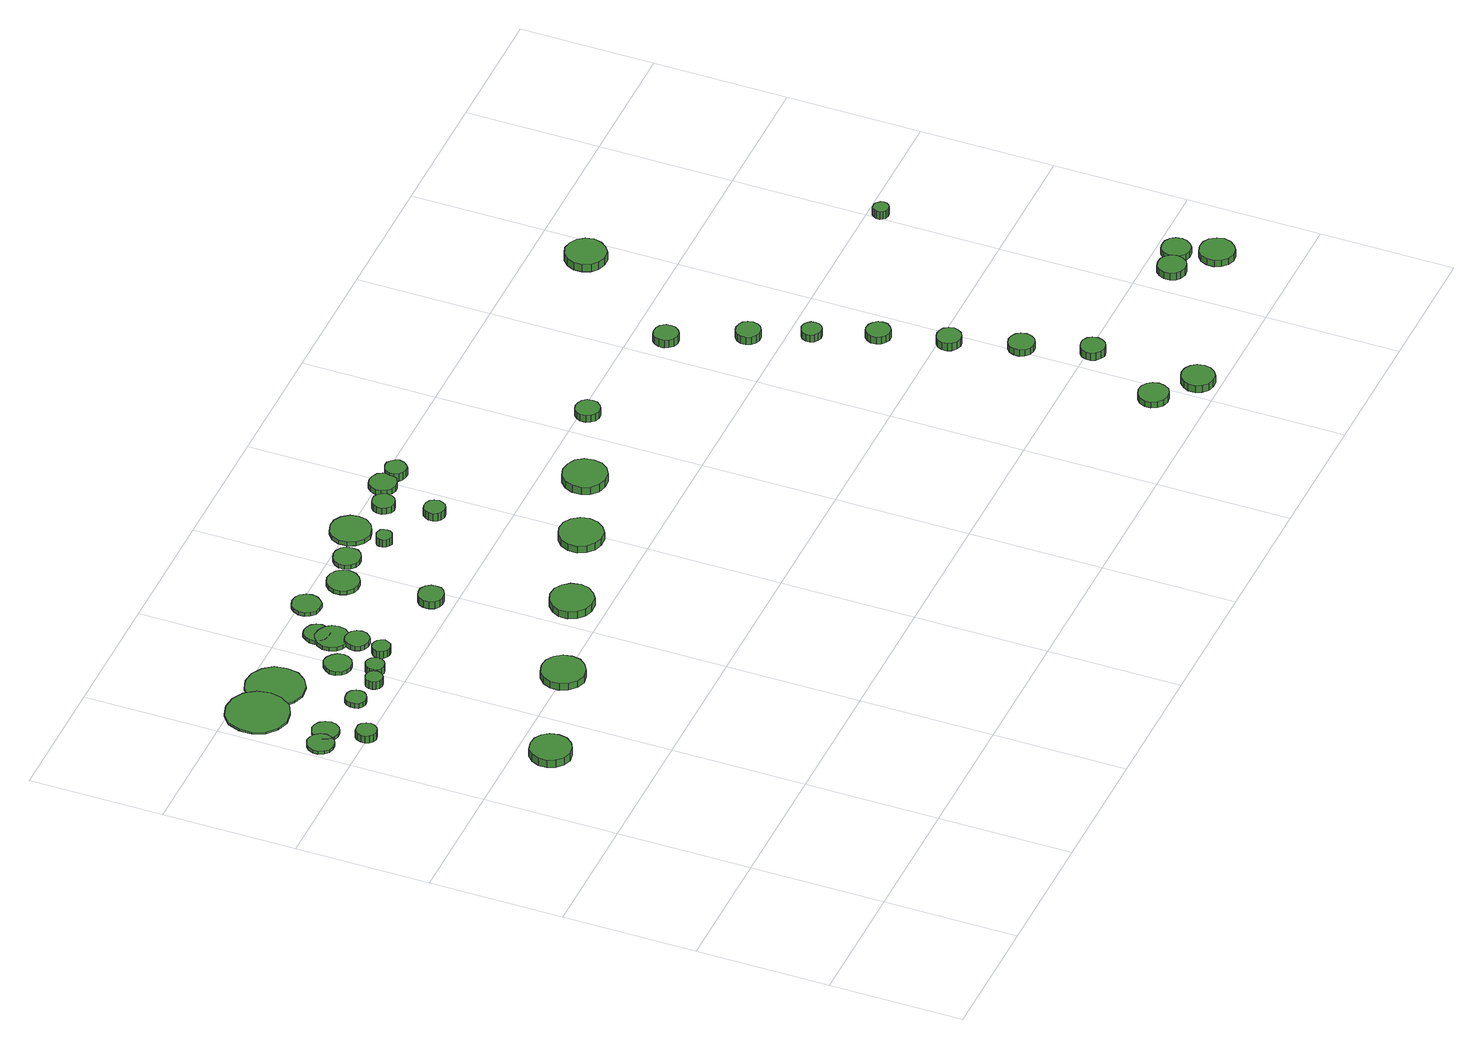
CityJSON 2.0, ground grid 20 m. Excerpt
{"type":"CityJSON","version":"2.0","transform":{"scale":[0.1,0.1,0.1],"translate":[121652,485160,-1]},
"CityObjects":{
"tree1":{"type":"SolitaryVegetationObject","attributes":{"function":"something"},"geometry":[{"type":"MultiSurface","lod":"1","boundaries":[[[0,1,2,3,4,5,6,7,8,9,10,11,12,13,14]],[[15,16,17,18,19,20,21,22,23,24,25,26,27,28,29]],[[0,29,28,1]],[[1,28,27,2]],[[2,27,26,3]],[[3,26,25,4]],[[4,25,24,5]],[[5,24,23,6]],[[6,23,22,7]],[[7,22,21,8]],[[8,21,20,9]],[[9,20,19,10]],[[10,19,18,11]],[[11,18,17,12]],[[12,17,16,13]],[[13,16,15,14]],[[14,15,29,0]]]}]},
"tree2":{"type":"SolitaryVegetationObject","attributes":{"function":"something"},"geometry":[{"type":"MultiSurface","lod":"1","boundaries":[[[30,31,32,33,34,35,36,37,38,39,40,41,42,43,44]],[[45,46,47,48,49,50,51,52,53,54,55,56,57,58,59]],[[30,59,58,31]],[[31,58,57,32]],[[32,57,56,33]],[[33,56,55,34]],[[34,55,54,35]],[[35,54,53,36]],[[36,53,52,37]],[[37,52,51,38]],[[38,51,50,39]],[[39,50,49,40]],[[40,49,48,41]],[[41,48,47,42]],[[42,47,46,43]],[[43,46,45,44]],[[44,45,59,30]]]}]},
"tree3":{"type":"SolitaryVegetationObject","attributes":{"function":"something"},"geometry":[{"type":"MultiSurface","lod":"1","boundaries":[[[60,61,62,63,64,65,66,67,68,69,70,71,72,73,74]],[[75,76,77,78,79,80,81,82,83,84,85,86,87,88,89]],[[60,89,88,61]],[[61,88,87,62]],[[62,87,86,63]],[[63,86,85,64]],[[64,85,84,65]],[[65,84,83,66]],[[66,83,82,67]],[[67,82,81,68]],[[68,81,80,69]],[[69,80,79,70]],[[70,79,78,71]],[[71,78,77,72]],[[72,77,76,73]],[[73,76,75,74]],[[74,75,89,60]]]}]},
"tree4":{"type":"SolitaryVegetationObject","attributes":{"function":"something"},"geometry":[{"type":"MultiSurface","lod":"1","boundaries":[[[90,91,92,93,94,95,96,97,98,99,100,101,102,103,104]],[[105,106,107,108,109,110,111,112,113,114,115,116,117,118,119]],[[90,119,118,91]],[[91,118,117,92]],[[92,117,116,93]],[[93,116,115,94]],[[94,115,114,95]],[[95,114,113,96]],[[96,113,112,97]],[[97,112,111,98]],[[98,111,110,99]],[[99,110,109,100]],[[100,109,108,101]],[[101,108,107,102]],[[102,107,106,103]],[[103,106,105,104]],[[104,105,119,90]]]}]},
"tree5":{"type":"SolitaryVegetationObject","attributes":{"function":"something"},"geometry":[{"type":"MultiSurface","lod":"1","boundaries":[[[120,121,122,123,124,125,126,127,128,129,130,131,132,133,134]],[[135,136,137,138,139,140,141,142,143,144,145,146,147,148,149]],[[120,149,148,121]],[[121,148,147,122]],[[122,147,146,123]],[[123,146,145,124]],[[124,145,144,125]],[[125,144,143,126]],[[126,143,142,127]],[[127,142,141,128]],[[128,141,140,129]],[[129,140,139,130]],[[130,139,138,131]],[[131,138,137,132]],[[132,137,136,133]],[[133,136,135,134]],[[134,135,149,120]]]}]},
"tree6":{"type":"SolitaryVegetationObject","attributes":{"function":"something"},"geometry":[{"type":"MultiSurface","lod":"1","boundaries":[[[150,151,152,153,154,155,156,157,158,159,160,161,162,163,164]],[[165,166,167,168,169,170,171,172,173,174,175,176,177,178,179]],[[150,179,178,151]],[[151,178,177,152]],[[152,177,176,153]],[[153,176,175,154]],[[154,175,174,155]],[[155,174,173,156]],[[156,173,172,157]],[[157,172,171,158]],[[158,171,170,159]],[[159,170,169,160]],[[160,169,168,161]],[[161,168,167,162]],[[162,167,166,163]],[[163,166,165,164]],[[164,165,179,150]]]}]},
"tree7":{"type":"SolitaryVegetationObject","attributes":{"function":"something"},"geometry":[{"type":"MultiSurface","lod":"1","boundaries":[[[180,181,182,183,184,185,186,187,188,189,190,191,192,193,194]],[[195,196,197,198,199,200,201,202,203,204,205,206,207,208,209]],[[180,209,208,181]],[[181,208,207,182]],[[182,207,206,183]],[[183,206,205,184]],[[184,205,204,185]],[[185,204,203,186]],[[186,203,202,187]],[[187,202,201,188]],[[188,201,200,189]],[[189,200,199,190]],[[190,199,198,191]],[[191,198,197,192]],[[192,197,196,193]],[[193,196,195,194]],[[194,195,209,180]]]}]},
"tree8":{"type":"SolitaryVegetationObject","attributes":{"function":"something"},"geometry":[{"type":"MultiSurface","lod":"1","boundaries":[[[210,211,212,213,214,215,216,217,218,219,220,221,222,223,224]],[[225,226,227,228,229,230,231,232,233,234,235,236,237,238,239]],[[210,239,238,211]],[[211,238,237,212]],[[212,237,236,213]],[[213,236,235,214]],[[214,235,234,215]],[[215,234,233,216]],[[216,233,232,217]],[[217,232,231,218]],[[218,231,230,219]],[[219,230,229,220]],[[220,229,228,221]],[[221,228,227,222]],[[222,227,226,223]],[[223,226,225,224]],[[224,225,239,210]]]}]},
"tree9":{"type":"SolitaryVegetationObject","attributes":{"function":"something"},"geometry":[{"type":"MultiSurface","lod":"1","boundaries":[[[240,241,242,243,244,245,246,247,248,249,250,251,252,253,254]],[[255,256,257,258,259,260,261,262,263,264,265,266,267,268,269]],[[240,269,268,241]],[[241,268,267,242]],[[242,267,266,243]],[[243,266,265,244]],[[244,265,264,245]],[[245,264,263,246]],[[246,263,262,247]],[[247,262,261,248]],[[248,261,260,249]],[[249,260,259,250]],[[250,259,258,251]],[[251,258,257,252]],[[252,257,256,253]],[[253,256,255,254]],[[254,255,269,240]]]}]},
"tree10":{"type":"SolitaryVegetationObject","attributes":{"function":"something"},"geometry":[{"type":"MultiSurface","lod":"1","boundaries":[[[270,271,272,273,274,275,276,277,278,279,280,281,282,283,284]],[[285,286,287,288,289,290,291,292,293,294,295,296,297,298,299]],[[270,299,298,271]],[[271,298,297,272]],[[272,297,296,273]],[[273,296,295,274]],[[274,295,294,275]],[[275,294,293,276]],[[276,293,292,277]],[[277,292,291,278]],[[278,291,290,279]],[[279,290,289,280]],[[280,289,288,281]],[[281,288,287,282]],[[282,287,286,283]],[[283,286,285,284]],[[284,285,299,270]]]}]},
"tree11":{"type":"SolitaryVegetationObject","attributes":{"function":"something"},"geometry":[{"type":"MultiSurface","lod":"1","boundaries":[[[300,301,302,303,304,305,306,307,308,309,310,311,312,313,314]],[[315,316,317,318,319,320,321,322,323,324,325,326,327,328,329]],[[300,329,328,301]],[[301,328,327,302]],[[302,327,326,303]],[[303,326,325,304]],[[304,325,324,305]],[[305,324,323,306]],[[306,323,322,307]],[[307,322,321,308]],[[308,321,320,309]],[[309,320,319,310]],[[310,319,318,311]],[[311,318,317,312]],[[312,317,316,313]],[[313,316,315,314]],[[314,315,329,300]]]}]},
"tree12":{"type":"SolitaryVegetationObject","attributes":{"function":"something"},"geometry":[{"type":"MultiSurface","lod":"1","boundaries":[[[330,331,332,333,334,335,336,337,338,339,340,341,342,343,344]],[[345,346,347,348,349,350,351,352,353,354,355,356,357,358,359]],[[330,359,358,331]],[[331,358,357,332]],[[332,357,356,333]],[[333,356,355,334]],[[334,355,354,335]],[[335,354,353,336]],[[336,353,352,337]],[[337,352,351,338]],[[338,351,350,339]],[[339,350,349,340]],[[340,349,348,341]],[[341,348,347,342]],[[342,347,346,343]],[[343,346,345,344]],[[344,345,359,330]]]}]},
"tree13":{"type":"SolitaryVegetationObject","attributes":{"function":"something"},"geometry":[{"type":"MultiSurface","lod":"1","boundaries":[[[360,361,362,363,364,365,366,367,368,369,370,371,372,373,374]],[[375,376,377,378,379,380,381,382,383,384,385,386,387,388,389]],[[360,389,388,361]],[[361,388,387,362]],[[362,387,386,363]],[[363,386,385,364]],[[364,385,384,365]],[[365,384,383,366]],[[366,383,382,367]],[[367,382,381,368]],[[368,381,380,369]],[[369,380,379,370]],[[370,379,378,371]],[[371,378,377,372]],[[372,377,376,373]],[[373,376,375,374]],[[374,375,389,360]]]}]},
"tree14":{"type":"SolitaryVegetationObject","attributes":{"function":"something"},"geometry":[{"type":"MultiSurface","lod":"1","boundaries":[[[390,391,392,393,394,395,396,397,398,399,400,401,402,403,404]],[[405,406,407,408,409,410,411,412,413,414,415,416,417,418,419]],[[390,419,418,391]],[[391,418,417,392]],[[392,417,416,393]],[[393,416,415,394]],[[394,415,414,395]],[[395,414,413,396]],[[396,413,412,397]],[[397,412,411,398]],[[398,411,410,399]],[[399,410,409,400]],[[400,409,408,401]],[[401,408,407,402]],[[402,407,406,403]],[[403,406,405,404]],[[404,405,419,390]]]}]},
"tree15":{"type":"SolitaryVegetationObject","attributes":{"function":"something"},"geometry":[{"type":"MultiSurface","lod":"1","boundaries":[[[420,421,422,423,424,425,426,427,428,429,430,431,432,433,434]],[[435,436,437,438,439,440,441,442,443,444,445,446,447,448,449]],[[420,449,448,421]],[[421,448,447,422]],[[422,447,446,423]],[[423,446,445,424]],[[424,445,444,425]],[[425,444,443,426]],[[426,443,442,427]],[[427,442,441,428]],[[428,441,440,429]],[[429,440,439,430]],[[430,439,438,431]],[[431,438,437,432]],[[432,437,436,433]],[[433,436,435,434]],[[434,435,449,420]]]}]},
"tree16":{"type":"SolitaryVegetationObject","attributes":{"function":"something"},"geometry":[{"type":"MultiSurface","lod":"1","boundaries":[[[450,451,452,453,454,455,456,457,458,459,460,461,462,463,464]],[[465,466,467,468,469,470,471,472,473,474,475,476,477,478,479]],[[450,479,478,451]],[[451,478,477,452]],[[452,477,476,453]],[[453,476,475,454]],[[454,475,474,455]],[[455,474,473,456]],[[456,473,472,457]],[[457,472,471,458]],[[458,471,470,459]],[[459,470,469,460]],[[460,469,468,461]],[[461,468,467,462]],[[462,467,466,463]],[[463,466,465,464]],[[464,465,479,450]]]}]},
"tree17":{"type":"SolitaryVegetationObject","attributes":{"function":"something"},"geometry":[{"type":"MultiSurface","lod":"1","boundaries":[[[480,481,482,483,484,485,486,487,488,489,490,491,492,493,494]],[[495,496,497,498,499,500,501,502,503,504,505,506,507,508,509]],[[480,509,508,481]],[[481,508,507,482]],[[482,507,506,483]],[[483,506,505,484]],[[484,505,504,485]],[[485,504,503,486]],[[486,503,502,487]],[[487,502,501,488]],[[488,501,500,489]],[[489,500,499,490]],[[490,499,498,491]],[[491,498,497,492]],[[492,497,496,493]],[[493,496,495,494]],[[494,495,509,480]]]}]},
"tree18":{"type":"SolitaryVegetationObject","attributes":{"function":"something"},"geometry":[{"type":"MultiSurface","lod":"1","boundaries":[[[510,511,512,513,514,515,516,517,518,519,520,521,522,523,524]],[[525,526,527,528,529,530,531,532,533,534,535,536,537,538,539]],[[510,539,538,511]],[[511,538,537,512]],[[512,537,536,513]],[[513,536,535,514]],[[514,535,534,515]],[[515,534,533,516]],[[516,533,532,517]],[[517,532,531,518]],[[518,531,530,519]],[[519,530,529,520]],[[520,529,528,521]],[[521,528,527,522]],[[522,527,526,523]],[[523,526,525,524]],[[524,525,539,510]]]}]},
"tree19":{"type":"SolitaryVegetationObject","attributes":{"function":"something"},"geometry":[{"type":"MultiSurface","lod":"1","boundaries":[[[540,541,542,543,544,545,546,547,548,549,550,551,552,553,554]],[[555,556,557,558,559,560,561,562,563,564,565,566,567,568,569]],[[540,569,568,541]],[[541,568,567,542]],[[542,567,566,543]],[[543,566,565,544]],[[544,565,564,545]],[[545,564,563,546]],[[546,563,562,547]],[[547,562,561,548]],[[548,561,560,549]],[[549,560,559,550]],[[550,559,558,551]],[[551,558,557,552]],[[552,557,556,553]],[[553,556,555,554]],[[554,555,569,540]]]}]},
"tree20":{"type":"SolitaryVegetationObject","attributes":{"function":"something"},"geometry":[{"type":"MultiSurface","lod":"1","boundaries":[[[570,571,572,573,574,575,576,577,578,579,580,581,582,583,584]],[[585,586,587,588,589,590,591,592,593,594,595,596,597,598,599]],[[570,599,598,571]],[[571,598,597,572]],[[572,597,596,573]],[[573,596,595,574]],[[574,595,594,575]],[[575,594,593,576]],[[576,593,592,577]],[[577,592,591,578]],[[578,591,590,579]],[[579,590,589,580]],[[580,589,588,581]],[[581,588,587,582]],[[582,587,586,583]],[[583,586,585,584]],[[584,585,599,570]]]}]},
"tree21":{"type":"SolitaryVegetationObject","attributes":{"function":"something"},"geometry":[{"type":"MultiSurface","lod":"1","boundaries":[[[600,601,602,603,604,605,606,607,608,609,610,611,612,613,614]],[[615,616,617,618,619,620,621,622,623,624,625,626,627,628,629]],[[600,629,628,601]],[[601,628,627,602]],[[602,627,626,603]],[[603,626,625,604]],[[604,625,624,605]],[[605,624,623,606]],[[606,623,622,607]],[[607,622,621,608]],[[608,621,620,609]],[[609,620,619,610]],[[610,619,618,611]],[[611,618,617,612]],[[612,617,616,613]],[[613,616,615,614]],[[614,615,629,600]]]}]},
"tree22":{"type":"SolitaryVegetationObject","attributes":{"function":"something"},"geometry":[{"type":"MultiSurface","lod":"1","boundaries":[[[630,631,632,633,634,635,636,637,638,639,640,641,642,643,644]],[[645,646,647,648,649,650,651,652,653,654,655,656,657,658,659]],[[630,659,658,631]],[[631,658,657,632]],[[632,657,656,633]],[[633,656,655,634]],[[634,655,654,635]],[[635,654,653,636]],[[636,653,652,637]],[[637,652,651,638]],[[638,651,650,639]],[[639,650,649,640]],[[640,649,648,641]],[[641,648,647,642]],[[642,647,646,643]],[[643,646,645,644]],[[644,645,659,630]]]}]},
"tree23":{"type":"SolitaryVegetationObject","attributes":{"function":"something"},"geometry":[{"type":"MultiSurface","lod":"1","boundaries":[[[660,661,662,663,664,665,666,667,668,669,670,671,672,673,674]],[[675,676,677,678,679,680,681,682,683,684,685,686,687,688,689]],[[660,689,688,661]],[[661,688,687,662]],[[662,687,686,663]],[[663,686,685,664]],[[664,685,684,665]],[[665,684,683,666]],[[666,683,682,667]],[[667,682,681,668]],[[668,681,680,669]],[[669,680,679,670]],[[670,679,678,671]],[[671,678,677,672]],[[672,677,676,673]],[[673,676,675,674]],[[674,675,689,660]]]}]},
"tree24":{"type":"SolitaryVegetationObject","attributes":{"function":"something"},"geometry":[{"type":"MultiSurface","lod":"1","boundaries":[[[690,691,692,693,694,695,696,697,698,699,700,701,702,703,704]],[[705,706,707,708,709,710,711,712,713,714,715,716,717,718,719]],[[690,719,718,691]],[[691,718,717,692]],[[692,717,716,693]],[[693,716,715,694]],[[694,715,714,695]],[[695,714,713,696]],[[696,713,712,697]],[[697,712,711,698]],[[698,711,710,699]],[[699,710,709,700]],[[700,709,708,701]],[[701,708,707,702]],[[702,707,706,703]],[[703,706,705,704]],[[704,705,719,690]]]}]},
"tree25":{"type":"SolitaryVegetationObject","attributes":{"function":"something"},"geometry":[{"type":"MultiSurface","lod":"1","boundaries":[[[720,721,722,723,724,725,726,727,728,729,730,731,732,733,734]],[[735,736,737,738,739,740,741,742,743,744,745,746,747,748,749]],[[720,749,748,721]],[[721,748,747,722]],[[722,747,746,723]],[[723,746,745,724]],[[724,745,744,725]],[[725,744,743,726]],[[726,743,742,727]],[[727,742,741,728]],[[728,741,740,729]],[[729,740,739,730]],[[730,739,738,731]],[[731,738,737,732]],[[732,737,736,733]],[[733,736,735,734]],[[734,735,749,720]]]}]},
"tree26":{"type":"SolitaryVegetationObject","attributes":{"function":"something"},"geometry":[{"type":"MultiSurface","lod":"1","boundaries":[[[750,751,752,753,754,755,756,757,758,759,760,761,762,763,764]],[[765,766,767,768,769,770,771,772,773,774,775,776,777,778,779]],[[750,779,778,751]],[[751,778,777,752]],[[752,777,776,753]],[[753,776,775,754]],[[754,775,774,755]],[[755,774,773,756]],[[756,773,772,757]],[[757,772,771,758]],[[758,771,770,759]],[[759,770,769,760]],[[760,769,768,761]],[[761,768,767,762]],[[762,767,766,763]],[[763,766,765,764]],[[764,765,779,750]]]}]},
"tree27":{"type":"SolitaryVegetationObject","attributes":{"function":"something"},"geometry":[{"type":"MultiSurface","lod":"1","boundaries":[[[780,781,782,783,784,785,786,787,788,789,790,791,792,793,794]],[[795,796,797,798,799,800,801,802,803,804,805,806,807,808,809]],[[780,809,808,781]],[[781,808,807,782]],[[782,807,806,783]],[[783,806,805,784]],[[784,805,804,785]],[[785,804,803,786]],[[786,803,802,787]],[[787,802,801,788]],[[788,801,800,789]],[[789,800,799,790]],[[790,799,798,791]],[[791,798,797,792]],[[792,797,796,793]],[[793,796,795,794]],[[794,795,809,780]]]}]},
"tree28":{"type":"SolitaryVegetationObject","attributes":{"function":"something"},"geometry":[{"type":"MultiSurface","lod":"1","boundaries":[[[810,811,812,813,814,815,816,817,818,819,820,821,822,823,824]],[[825,826,827,828,829,830,831,832,833,834,835,836,837,838,839]],[[810,839,838,811]],[[811,838,837,812]],[[812,837,836,813]],[[813,836,835,814]],[[814,835,834,815]],[[815,834,833,816]],[[816,833,832,817]],[[817,832,831,818]],[[818,831,830,819]],[[819,830,829,820]],[[820,829,828,821]],[[821,828,827,822]],[[822,827,826,823]],[[823,826,825,824]],[[824,825,839,810]]]}]},
"tree29":{"type":"SolitaryVegetationObject","attributes":{"function":"something"},"geometry":[{"type":"MultiSurface","lod":"1","boundaries":[[[840,841,842,843,844,845,846,847,848,849,850,851,852,853,854]],[[855,856,857,858,859,860,861,862,863,864,865,866,867,868,869]],[[840,869,868,841]],[[841,868,867,842]],[[842,867,866,843]],[[843,866,865,844]],[[844,865,864,845]],[[845,864,863,846]],[[846,863,862,847]],[[847,862,861,848]],[[848,861,860,849]],[[849,860,859,850]],[[850,859,858,851]],[[851,858,857,852]],[[852,857,856,853]],[[853,856,855,854]],[[854,855,869,840]]]}]},
"tree30":{"type":"SolitaryVegetationObject","attributes":{"function":"something"},"geometry":[{"type":"MultiSurface","lod":"1","boundaries":[[[870,871,872,873,874,875,876,877,878,879,880,881,882,883,884]],[[885,886,887,888,889,890,891,892,893,894,895,896,897,898,899]],[[870,899,898,871]],[[871,898,897,872]],[[872,897,896,873]],[[873,896,895,874]],[[874,895,894,875]],[[875,894,893,876]],[[876,893,892,877]],[[877,892,891,878]],[[878,891,890,879]],[[879,890,889,880]],[[880,889,888,881]],[[881,888,887,882]],[[882,887,886,883]],[[883,886,885,884]],[[884,885,899,870]]]}]},
"tree31":{"type":"SolitaryVegetationObject","attributes":{"function":"something"},"geometry":[{"type":"MultiSurface","lod":"1","boundaries":[[[900,901,902,903,904,905,906,907,908,909,910,911,912,913,914]],[[915,916,917,918,919,920,921,922,923,924,925,926,927,928,929]],[[900,929,928,901]],[[901,928,927,902]],[[902,927,926,903]],[[903,926,925,904]],[[904,925,924,905]],[[905,924,923,906]],[[906,923,922,907]],[[907,922,921,908]],[[908,921,920,909]],[[909,920,919,910]],[[910,919,918,911]],[[911,918,917,912]],[[912,917,916,913]],[[913,916,915,914]],[[914,915,929,900]]]}]},
"tree32":{"type":"SolitaryVegetationObject","attributes":{"function":"something"},"geometry":[{"type":"MultiSurface","lod":"1","boundaries":[[[930,931,932,933,934,935,936,937,938,939,940,941,942,943,944]],[[945,946,947,948,949,950,951,952,953,954,955,956,957,958,959]],[[930,959,958,931]],[[931,958,957,932]],[[932,957,956,933]],[[933,956,955,934]],[[934,955,954,935]],[[935,954,953,936]],[[936,953,952,937]],[[937,952,951,938]],[[938,951,950,939]],[[939,950,949,940]],[[940,949,948,941]],[[941,948,947,942]],[[942,947,946,943]],[[943,946,945,944]],[[944,945,959,930]]]}]},
"tree33":{"type":"SolitaryVegetationObject","attributes":{"function":"something"},"geometry":[{"type":"MultiSurface","lod":"1","boundaries":[[[960,961,962,963,964,965,966,967,968,969,970,971,972,973,974]],[[975,976,977,978,979,980,981,982,983,984,985,986,987,988,989]],[[960,989,988,961]],[[961,988,987,962]],[[962,987,986,963]],[[963,986,985,964]],[[964,985,984,965]],[[965,984,983,966]],[[966,983,982,967]],[[967,982,981,968]],[[968,981,980,969]],[[969,980,979,970]],[[970,979,978,971]],[[971,978,977,972]],[[972,977,976,973]],[[973,976,975,974]],[[974,975,989,960]]]}]},
"tree34":{"type":"SolitaryVegetationObject","attributes":{"function":"something"},"geometry":[{"type":"MultiSurface","lod":"1","boundaries":[[[990,991,992,993,994,995,996,997,998,999,1000,1001,1002,1003,1004]],[[1005,1006,1007,1008,1009,1010,1011,1012,1013,1014,1015,1016,1017,1018,1019]],[[990,1019,1018,991]],[[991,1018,1017,992]],[[992,1017,1016,993]],[[993,1016,1015,994]],[[994,1015,1014,995]],[[995,1014,1013,996]],[[996,1013,1012,997]],[[997,1012,1011,998]],[[998,1011,1010,999]],[[999,1010,1009,1000]],[[1000,1009,1008,1001]],[[1001,1008,1007,1002]],[[1002,1007,1006,1003]],[[1003,1006,1005,1004]],[[1004,1005,1019,990]]]}]},
"tree35":{"type":"SolitaryVegetationObject","attributes":{"function":"something"},"geometry":[{"type":"MultiSurface","lod":"1","boundaries":[[[1020,1021,1022,1023,1024,1025,1026,1027,1028,1029,1030,1031,1032,1033,1034]],[[1035,1036,1037,1038,1039,1040,1041,1042,1043,1044,1045,1046,1047,1048,1049]],[[1020,1049,1048,1021]],[[1021,1048,1047,1022]],[[1022,1047,1046,1023]],[[1023,1046,1045,1024]],[[1024,1045,1044,1025]],[[1025,1044,1043,1026]],[[1026,1043,1042,1027]],[[1027,1042,1041,1028]],[[1028,1041,1040,1029]],[[1029,1040,1039,1030]],[[1030,1039,1038,1031]],[[1031,1038,1037,1032]],[[1032,1037,1036,1033]],[[1033,1036,1035,1034]],[[1034,1035,1049,1020]]]}]},
"tree36":{"type":"SolitaryVegetationObject","attributes":{"function":"something"},"geometry":[{"type":"MultiSurface","lod":"1","boundaries":[[[1050,1051,1052,1053,1054,1055,1056,1057,1058,1059,1060,1061,1062,1063,1064]],[[1065,1066,1067,1068,1069,1070,1071,1072,1073,1074,1075,1076,1077,1078,1079]],[[1050,1079,1078,1051]],[[1051,1078,1077,1052]],[[1052,1077,1076,1053]],[[1053,1076,1075,1054]],[[1054,1075,1074,1055]],[[1055,1074,1073,1056]],[[1056,1073,1072,1057]],[[1057,1072,1071,1058]],[[1058,1071,1070,1059]],[[1059,1070,1069,1060]],[[1060,1069,1068,1061]],[[1061,1068,1067,1062]],[[1062,1067,1066,1063]],[[1063,1066,1065,1064]],[[1064,1065,1079,1050]]]}]},
"tree37":{"type":"SolitaryVegetationObject","attributes":{"function":"something"},"geometry":[{"type":"MultiSurface","lod":"1","boundaries":[[[1080,1081,1082,1083,1084,1085,1086,1087,1088,1089,1090,1091,1092,1093,1094]],[[1095,1096,1097,1098,1099,1100,1101,1102,1103,1104,1105,1106,1107,1108,1109]],[[1080,1109,1108,1081]],[[1081,1108,1107,1082]],[[1082,1107,1106,1083]],[[1083,1106,1105,1084]],[[1084,1105,1104,1085]],[[1085,1104,1103,1086]],[[1086,1103,1102,1087]],[[1087,1102,1101,1088]],[[1088,1101,1100,1089]],[[1089,1100,1099,1090]],[[1090,1099,1098,1091]],[[1091,1098,1097,1092]],[[1092,1097,1096,1093]],[[1093,1096,1095,1094]],[[1094,1095,1109,1080]]]}]},
"tree38":{"type":"SolitaryVegetationObject","attributes":{"function":"something"},"geometry":[{"type":"MultiSurface","lod":"1","boundaries":[[[1110,1111,1112,1113,1114,1115,1116,1117,1118,1119,1120,1121,1122,1123,1124]],[[1125,1126,1127,1128,1129,1130,1131,1132,1133,1134,1135,1136,1137,1138,1139]],[[1110,1139,1138,1111]],[[1111,1138,1137,1112]],[[1112,1137,1136,1113]],[[1113,1136,1135,1114]],[[1114,1135,1134,1115]],[[1115,1134,1133,1116]],[[1116,1133,1132,1117]],[[1117,1132,1131,1118]],[[1118,1131,1130,1119]],[[1119,1130,1129,1120]],[[1120,1129,1128,1121]],[[1121,1128,1127,1122]],[[1122,1127,1126,1123]],[[1123,1126,1125,1124]],[[1124,1125,1139,1110]]]}]},
"tree39":{"type":"SolitaryVegetationObject","attributes":{"function":"something"},"geometry":[{"type":"MultiSurface","lod":"1","boundaries":[[[1140,1141,1142,1143,1144,1145,1146,1147,1148,1149,1150,1151,1152,1153,1154]],[[1155,1156,1157,1158,1159,1160,1161,1162,1163,1164,1165,1166,1167,1168,1169]],[[1140,1169,1168,1141]],[[1141,1168,1167,1142]],[[1142,1167,1166,1143]],[[1143,1166,1165,1144]],[[1144,1165,1164,1145]],[[1145,1164,1163,1146]],[[1146,1163,1162,1147]],[[1147,1162,1161,1148]],[[1148,1161,1160,1149]],[[1149,1160,1159,1150]],[[1150,1159,1158,1151]],[[1151,1158,1157,1152]],[[1152,1157,1156,1153]],[[1153,1156,1155,1154]],[[1154,1155,1169,1140]]]}]},
"tree40":{"type":"SolitaryVegetationObject","attributes":{"function":"something"},"geometry":[{"type":"MultiSurface","lod":"1","boundaries":[[[1170,1171,1172,1173,1174,1175,1176,1177,1178,1179,1180,1181,1182,1183,1184]],[[1185,1186,1187,1188,1189,1190,1191,1192,1193,1194,1195,1196,1197,1198,1199]],[[1170,1199,1198,1171]],[[1171,1198,1197,1172]],[[1172,1197,1196,1173]],[[1173,1196,1195,1174]],[[1174,1195,1194,1175]],[[1175,1194,1193,1176]],[[1176,1193,1192,1177]],[[1177,1192,1191,1178]],[[1178,1191,1190,1179]],[[1179,1190,1189,1180]],[[1180,1189,1188,1181]],[[1181,1188,1187,1182]],[[1182,1187,1186,1183]],[[1183,1186,1185,1184]],[[1184,1185,1199,1170]]]}]},
"tree41":{"type":"SolitaryVegetationObject","attributes":{"function":"something"},"geometry":[{"type":"MultiSurface","lod":"1","boundaries":[[[1200,1201,1202,1203,1204,1205,1206,1207,1208,1209,1210,1211,1212,1213,1214]],[[1215,1216,1217,1218,1219,1220,1221,1222,1223,1224,1225,1226,1227,1228,1229]],[[1200,1229,1228,1201]],[[1201,1228,1227,1202]],[[1202,1227,1226,1203]],[[1203,1226,1225,1204]],[[1204,1225,1224,1205]],[[1205,1224,1223,1206]],[[1206,1223,1222,1207]],[[1207,1222,1221,1208]],[[1208,1221,1220,1209]],[[1209,1220,1219,1210]],[[1210,1219,1218,1211]],[[1211,1218,1217,1212]],[[1212,1217,1216,1213]],[[1213,1216,1215,1214]],[[1214,1215,1229,1200]]]}]},
"tree42":{"type":"SolitaryVegetationObject","attributes":{"function":"something"},"geometry":[{"type":"MultiSurface","lod":"1","boundaries":[[[1230,1231,1232,1233,1234,1235,1236,1237,1238,1239,1240,1241,1242,1243,1244]],[[1245,1246,1247,1248,1249,1250,1251,1252,1253,1254,1255,1256,1257,1258,1259]],[[1230,1259,1258,1231]],[[1231,1258,1257,1232]],[[1232,1257,1256,1233]],[[1233,1256,1255,1234]],[[1234,1255,1254,1235]],[[1235,1254,1253,1236]],[[1236,1253,1252,1237]],[[1237,1252,1251,1238]],[[1238,1251,1250,1239]],[[1239,1250,1249,1240]],[[1240,1249,1248,1241]],[[1241,1248,1247,1242]],[[1242,1247,1246,1243]],[[1243,1246,1245,1244]],[[1244,1245,1259,1230]]]}]},
"tree43":{"type":"SolitaryVegetationObject","attributes":{"function":"something"},"geometry":[{"type":"MultiSurface","lod":"1","boundaries":[[[1260,1261,1262,1263,1264,1265,1266,1267,1268,1269,1270,1271,1272,1273,1274]],[[1275,1276,1277,1278,1279,1280,1281,1282,1283,1284,1285,1286,1287,1288,1289]],[[1260,1289,1288,1261]],[[1261,1288,1287,1262]],[[1262,1287,1286,1263]],[[1263,1286,1285,1264]],[[1264,1285,1284,1265]],[[1265,1284,1283,1266]],[[1266,1283,1282,1267]],[[1267,1282,1281,1268]],[[1268,1281,1280,1269]],[[1269,1280,1279,1270]],[[1270,1279,1278,1271]],[[1271,1278,1277,1272]],[[1272,1277,1276,1273]],[[1273,1276,1275,1274]],[[1274,1275,1289,1260]]]}]}
},
"vertices":[
[45,855,6],[43,863,6],[38,870,6],[31,874,6],[23,875,6],[15,872,6],[9,867,6],[5,859,6],[5,851,6],[9,843,6],[15,837,6],[23,835,6],[31,836,6],[38,840,6],[43,847,6],[43,847,1],[38,840,1],[31,836,1],[23,835,1],[15,837,1],[9,843,1],[5,851,1],[5,859,1],[9,867,1],[15,872,1],[23,875,1],[31,874,1],[38,870,1],[43,863,1],[45,855,1],
[156,551,15],[154,564,15],[146,574,15],[136,580,15],[123,581,15],[111,578,15],[102,569,15],[97,558,15],[97,545,15],[102,534,15],[111,525,15],[123,521,15],[136,523,15],[146,529,15],[154,539,15],[154,539,2],[146,529,2],[136,523,2],[123,521,2],[111,525,2],[102,534,2],[97,545,2],[97,558,2],[102,569,2],[111,578,2],[123,581,2],[136,580,2],[146,574,2],[154,564,2],[156,551,2],
[79,802,16],[78,808,16],[74,814,16],[69,817,16],[62,817,16],[56,816,16],[52,811,16],[49,805,16],[49,799,16],[52,793,16],[56,789,16],[62,787,16],[69,788,16],[74,791,16],[78,796,16],[78,796,4],[74,791,4],[69,788,4],[62,787,4],[56,789,4],[52,793,4],[49,799,4],[49,805,4],[52,811,4],[56,816,4],[62,817,4],[69,817,4],[74,814,4],[78,808,4],[79,802,4],
[73,859,6],[71,867,6],[66,874,6],[59,878,6],[51,879,6],[43,876,6],[37,871,6],[33,863,6],[33,855,6],[37,847,6],[43,842,6],[51,839,6],[59,840,6],[66,844,6],[71,851,6],[71,851,1],[66,844,1],[59,840,1],[51,839,1],[43,842,1],[37,847,1],[33,855,1],[33,863,1],[37,871,1],[43,876,1],[51,879,1],[59,878,1],[66,874,1],[71,867,1],[73,859,1],
[103,962,4],[99,981,4],[88,997,4],[71,1006,4],[52,1008,4],[34,1003,4],[19,990,4],[12,972,4],[12,953,4],[19,935,4],[34,922,4],[52,916,4],[71,919,4],[88,928,4],[99,944,4],[99,944,1],[88,928,1],[71,919,1],[52,916,1],[34,922,1],[19,935,1],[12,953,1],[12,972,1],[19,990,1],[34,1003,1],[52,1008,1],[71,1006,1],[88,997,1],[99,981,1],[103,962,1],
[149,846,9],[148,852,9],[144,858,9],[138,861,9],[132,861,9],[126,860,9],[121,855,9],[119,849,9],[119,843,9],[121,837,9],[126,833,9],[132,831,9],[138,832,9],[144,835,9],[148,840,9],[148,840,1],[144,835,1],[138,832,1],[132,831,1],[126,833,1],[121,837,1],[119,843,1],[119,849,1],[121,855,1],[126,860,1],[132,861,1],[138,861,1],[144,858,1],[148,852,1],[149,846,1],
[163,962,3],[160,980,3],[149,994,3],[134,1003,3],[116,1005,3],[99,1000,3],[85,987,3],[78,971,3],[78,953,3],[85,937,3],[99,925,3],[116,919,3],[134,921,3],[149,930,3],[160,944,3],[160,944,0],[149,930,0],[134,921,0],[116,919,0],[99,925,0],[85,937,0],[78,953,0],[78,971,0],[85,987,0],[99,1000,0],[116,1005,0],[134,1003,0],[149,994,0],[160,980,0],[163,962,0],
[192,838,14],[191,843,14],[188,848,14],[183,850,14],[178,851,14],[173,849,14],[169,846,14],[167,841,14],[167,836,14],[169,831,14],[173,827,14],[178,825,14],[183,826,14],[188,829,14],[191,833,14],[191,833,1],[188,829,1],[183,826,1],[178,825,1],[173,827,1],[169,831,1],[167,836,1],[167,841,1],[169,846,1],[173,849,1],[178,851,1],[183,850,1],[188,848,1],[191,843,1],[192,838,1],
[221,848,13],[220,854,13],[217,858,13],[212,861,13],[206,862,13],[200,860,13],[196,856,13],[194,851,13],[194,845,13],[196,840,13],[200,836,13],[206,834,13],[212,835,13],[217,838,13],[220,842,13],[220,842,1],[217,838,1],[212,835,1],[206,834,1],[200,836,1],[196,840,1],[194,845,1],[194,851,1],[196,856,1],[200,860,1],[206,862,1],[212,861,1],[217,858,1],[220,854,1],[221,848,1],
[217,899,7],[215,908,7],[210,914,7],[202,919,7],[194,920,7],[186,917,7],[180,911,7],[176,904,7],[176,895,7],[180,887,7],[186,882,7],[194,879,7],[202,880,7],[210,884,7],[215,891,7],[215,891,1],[210,884,1],[202,880,1],[194,879,1],[186,882,1],[180,887,1],[176,895,1],[176,904,1],[180,911,1],[186,917,1],[194,920,1],[202,919,1],[210,914,1],[215,908,1],[217,899,1],
[324,600,15],[322,613,15],[314,624,15],[302,631,15],[289,632,15],[276,628,15],[266,619,15],[261,607,15],[261,594,15],[266,582,15],[276,573,15],[289,568,15],[302,570,15],[314,577,15],[322,587,15],[322,587,3],[314,577,3],[302,570,3],[289,568,3],[276,573,3],[266,582,3],[261,594,3],[261,607,3],[266,619,3],[276,628,3],[289,632,3],[302,631,3],[314,624,3],[322,613,3],[324,600,3],
[260,854,14],[258,860,14],[255,864,14],[250,867,14],[245,868,14],[240,866,14],[235,862,14],[233,857,14],[233,852,14],[235,847,14],[240,843,14],[245,841,14],[250,842,14],[255,844,14],[258,849,14],[258,849,2],[255,844,2],[250,842,2],[245,841,2],[240,843,2],[235,847,2],[233,852,2],[233,857,2],[235,862,2],[240,866,2],[245,868,2],[250,867,2],[255,864,2],[258,860,2],[260,854,2],
[273,894,8],[272,902,8],[267,908,8],[261,911,8],[253,912,8],[246,910,8],[241,905,8],[238,898,8],[238,891,8],[241,884,8],[246,879,8],[253,877,8],[261,877,8],[267,881,8],[272,887,8],[272,887,0],[267,881,0],[261,877,0],[253,877,0],[246,879,0],[241,884,0],[238,891,0],[238,898,0],[241,905,0],[246,910,0],[253,912,0],[261,911,0],[267,908,0],[272,902,0],[273,894,0],
[273,929,6],[271,939,6],[265,947,6],[256,952,6],[245,954,6],[236,950,6],[228,943,6],[224,934,6],[224,924,6],[228,914,6],[236,908,6],[245,904,6],[256,905,6],[265,911,6],[271,919,6],[271,919,0],[265,911,0],[256,905,0],[245,904,0],[236,908,0],[228,914,0],[224,924,0],[224,934,0],[228,943,0],[236,950,0],[245,954,0],[256,952,0],[265,947,0],[271,939,0],[273,929,0],
[268,952,6],[266,960,6],[262,966,6],[255,970,6],[247,971,6],[239,969,6],[234,963,6],[230,956,6],[230,948,6],[234,941,6],[239,936,6],[247,934,6],[255,934,6],[262,938,6],[266,945,6],[266,945,0],[262,938,0],[255,934,0],[247,934,0],[239,936,0],[234,941,0],[230,948,0],[230,956,0],[234,963,0],[239,969,0],[247,971,0],[255,970,0],[262,966,0],[266,960,0],[268,952,0],
[324,990,6],[322,998,6],[317,1006,6],[310,1010,6],[301,1011,6],[292,1008,6],[286,1002,6],[282,994,6],[282,985,6],[286,977,6],[292,971,6],[301,969,6],[310,969,6],[317,974,6],[322,981,6],[322,981,0],[317,974,0],[310,969,0],[301,969,0],[292,971,0],[286,977,0],[282,985,0],[282,994,0],[286,1002,0],[292,1008,0],[301,1011,0],[310,1010,0],[317,1006,0],[322,998,0],[324,990,0],
[399,835,13],[398,842,13],[393,849,13],[386,853,13],[378,853,13],[371,851,13],[365,846,13],[362,839,13],[362,831,13],[365,823,13],[371,818,13],[378,816,13],[386,817,13],[393,821,13],[398,827,13],[398,827,1],[393,821,1],[386,817,1],[378,816,1],[371,818,1],[365,823,1],[362,831,1],[362,839,1],[365,846,1],[371,851,1],[378,853,1],[386,853,1],[393,849,1],[398,842,1],[399,835,1],
[476,649,15],[473,663,15],[465,673,15],[454,680,15],[440,681,15],[428,677,15],[418,668,15],[412,656,15],[412,643,15],[418,631,15],[428,622,15],[440,618,15],[454,619,15],[465,626,15],[473,636,15],[473,636,3],[465,626,3],[454,619,3],[440,618,3],[428,622,3],[418,631,3],[412,643,3],[412,656,3],[418,668,3],[428,677,3],[440,681,3],[454,680,3],[465,673,3],[473,663,3],[476,649,3],
[392,962,7],[390,971,7],[384,979,7],[375,984,7],[366,985,7],[356,982,7],[349,975,7],[345,966,7],[345,957,7],[349,948,7],[356,941,7],[366,938,7],[375,939,7],[384,944,7],[390,952,7],[390,952,0],[384,944,0],[375,939,0],[366,938,0],[356,941,0],[349,948,0],[345,957,0],[345,966,0],[349,975,0],[356,982,0],[366,985,0],[375,984,0],[384,979,0],[390,971,0],[392,962,0],
[440,977,7],[439,985,7],[434,992,7],[426,996,7],[418,997,7],[410,994,7],[404,989,7],[400,981,7],[400,973,7],[404,965,7],[410,959,7],[418,957,7],[426,958,7],[434,962,7],[439,969,7],[439,969,0],[434,962,0],[426,958,0],[418,957,0],[410,959,0],[404,965,0],[400,973,0],[400,981,0],[404,989,0],[410,994,0],[418,997,0],[426,996,0],[434,992,0],[439,985,0],[440,977,0],
[487,944,14],[486,949,14],[484,953,14],[479,955,14],[475,956,14],[470,954,14],[466,951,14],[464,947,14],[464,942,14],[466,937,14],[470,934,14],[475,932,14],[479,933,14],[484,935,14],[486,939,14],[486,939,1],[484,935,1],[479,933,1],[475,932,1],[470,934,1],[466,937,1],[464,942,1],[464,947,1],[466,951,1],[470,954,1],[475,956,1],[479,955,1],[484,953,1],[486,949,1],[487,944,1],
[508,995,7],[506,1007,7],[498,1018,7],[487,1024,7],[475,1025,7],[463,1021,7],[454,1013,7],[449,1002,7],[449,989,7],[454,978,7],[463,969,7],[475,965,7],[487,967,7],[498,973,7],[506,983,7],[506,983,0],[498,973,0],[487,967,0],[475,965,0],[463,969,0],[454,978,0],[449,989,0],[449,1002,0],[454,1013,0],[463,1021,0],[475,1025,0],[487,1024,0],[498,1018,0],[506,1007,0],[508,995,0],
[616,693,15],[613,706,15],[605,717,15],[594,724,15],[580,725,15],[568,721,15],[558,712,15],[552,700,15],[552,686,15],[558,674,15],[568,665,15],[580,661,15],[594,662,15],[605,669,15],[613,680,15],[613,680,3],[605,669,3],[594,662,3],[580,661,3],[568,665,3],[558,674,3],[552,686,3],[552,700,3],[558,712,3],[568,721,3],[580,725,3],[594,724,3],[605,717,3],[613,706,3],[616,693,3],
[575,902,14],[573,909,14],[570,914,14],[564,917,14],[558,918,14],[551,916,14],[547,912,14],[544,906,14],[544,899,14],[547,893,14],[551,889,14],[558,887,14],[564,888,14],[570,891,14],[573,896,14],[573,896,1],[570,891,1],[564,888,1],[558,887,1],[551,889,1],[547,893,1],[544,899,1],[544,906,1],[547,912,1],[551,916,1],[558,918,1],[564,917,1],[570,914,1],[573,909,1],[575,902,1],
[565,975,11],[563,982,11],[559,987,11],[553,991,11],[546,991,11],[540,989,11],[535,985,11],[532,978,11],[532,971,11],[535,965,11],[540,960,11],[546,958,11],[553,959,11],[559,962,11],[563,968,11],[563,968,0],[559,962,0],[553,959,0],[546,958,0],[540,960,0],[535,965,0],[532,971,0],[532,978,0],[535,985,0],[540,989,0],[546,991,0],[553,991,0],[559,987,0],[563,982,0],[565,975,0],
[609,992,9],[607,1000,9],[603,1007,9],[595,1011,9],[587,1012,9],[579,1010,9],[573,1004,9],[570,996,9],[570,988,9],[573,980,9],[579,975,9],[587,972,9],[595,973,9],[603,977,9],[607,984,9],[607,984,0],[603,977,0],[595,973,0],[587,972,0],[579,975,0],[573,980,0],[570,988,0],[570,996,0],[573,1004,0],[579,1010,0],[587,1012,0],[595,1011,0],[603,1007,0],[607,1000,0],[609,992,0],
[638,987,13],[636,993,13],[632,998,13],[627,1002,13],[620,1002,13],[614,1000,13],[609,996,13],[606,990,13],[606,983,13],[609,977,13],[614,973,13],[620,971,13],[627,971,13],[632,975,13],[636,980,13],[636,980,0],[632,975,0],[627,971,0],[620,971,0],[614,973,0],[609,977,0],[606,983,0],[606,990,0],[609,996,0],[614,1000,0],[620,1002,0],[627,1002,0],[632,998,0],[636,993,0],[638,987,0],
[737,737,16],[735,750,16],[727,761,16],[715,767,16],[702,769,16],[689,765,16],[679,756,16],[674,743,16],[674,730,16],[679,718,16],[689,709,16],[702,705,16],[715,706,16],[727,713,16],[735,724,16],[735,724,3],[727,713,3],[715,706,3],[702,705,3],[689,709,3],[679,718,3],[674,730,3],[674,743,3],[679,756,3],[689,765,3],[702,769,3],[715,767,3],[727,761,3],[735,750,3],[737,737,3],
[861,789,14],[860,797,14],[855,803,14],[849,806,14],[841,807,14],[834,805,14],[829,800,14],[826,793,14],[826,785,14],[829,779,14],[834,774,14],[841,771,14],[849,772,14],[855,776,14],[860,782,14],[860,782,2],[855,776,2],[849,772,2],[841,771,2],[834,774,2],[829,779,2],[826,785,2],[826,793,2],[829,800,2],[834,805,2],[841,807,2],[849,806,2],[855,803,2],[860,797,2],[861,789,2],
[1193,75,15],[1191,84,15],[1186,91,15],[1178,96,15],[1169,97,15],[1160,94,15],[1153,88,15],[1149,79,15],[1149,70,15],[1153,62,15],[1160,56,15],[1169,53,15],[1178,54,15],[1186,58,15],[1191,66,15],[1191,66,5],[1186,58,5],[1178,54,5],[1169,53,5],[1160,56,5],[1153,62,5],[1149,70,5],[1149,79,5],[1153,88,5],[1160,94,5],[1169,97,5],[1178,96,5],[1186,91,5],[1191,84,5],[1193,75,5],
[1251,31,17],[1249,41,17],[1243,49,17],[1235,54,17],[1225,55,17],[1215,52,17],[1208,45,17],[1204,36,17],[1204,26,17],[1208,17,17],[1215,10,17],[1225,7,17],[1235,8,17],[1243,13,17],[1249,21,17],[1249,21,5],[1243,13,5],[1235,8,5],[1225,7,5],[1215,10,5],[1208,17,5],[1204,26,5],[1204,36,5],[1208,45,5],[1215,52,5],[1225,55,5],[1235,54,5],[1243,49,5],[1249,41,5],[1251,31,5],
[1055,751,15],[1054,758,15],[1049,765,15],[1043,768,15],[1035,769,15],[1028,767,15],[1023,762,15],[1020,755,15],[1020,747,15],[1023,741,15],[1028,736,15],[1035,733,15],[1043,734,15],[1049,738,15],[1054,744,15],[1054,744,2],[1049,738,2],[1043,734,2],[1035,733,2],[1028,736,2],[1023,741,2],[1020,747,2],[1020,755,2],[1023,762,2],[1028,767,2],[1035,769,2],[1043,768,2],[1049,765,2],[1054,758,2],[1055,751,2],
[1103,647,17],[1101,655,17],[1097,661,17],[1090,664,17],[1083,665,17],[1076,663,17],[1070,658,17],[1067,651,17],[1067,644,17],[1070,637,17],[1076,632,17],[1083,629,17],[1090,630,17],[1097,634,17],[1101,640,17],[1101,640,4],[1097,634,4],[1090,630,4],[1083,629,4],[1076,632,4],[1070,637,4],[1067,644,4],[1067,651,4],[1070,658,4],[1076,663,4],[1083,665,4],[1090,664,4],[1097,661,4],[1101,655,4],[1103,647,4],
[1252,191,17],[1250,199,17],[1246,205,17],[1239,209,17],[1232,209,17],[1225,207,17],[1219,202,17],[1216,195,17],[1216,187,17],[1219,181,17],[1225,176,17],[1232,173,17],[1239,174,17],[1246,178,17],[1250,184,17],[1250,184,4],[1246,178,4],[1239,174,4],[1232,173,4],[1225,176,4],[1219,181,4],[1216,187,4],[1216,195,4],[1219,202,4],[1225,207,4],[1232,209,4],[1239,209,4],[1246,205,4],[1250,199,4],[1252,191,4],
[1136,567,16],[1135,573,16],[1131,578,16],[1126,581,16],[1120,582,16],[1114,580,16],[1109,576,16],[1106,570,16],[1106,564,16],[1109,558,16],[1114,554,16],[1120,552,16],[1126,553,16],[1131,556,16],[1135,561,16],[1135,561,4],[1131,556,4],[1126,553,4],[1120,552,4],[1114,554,4],[1109,558,4],[1106,564,4],[1106,570,4],[1109,576,4],[1114,580,4],[1120,582,4],[1126,581,4],[1131,578,4],[1135,573,4],[1136,567,4],
[1225,287,15],[1223,295,15],[1219,301,15],[1212,305,15],[1204,306,15],[1196,304,15],[1190,298,15],[1187,291,15],[1187,283,15],[1190,276,15],[1196,270,15],[1204,268,15],[1212,269,15],[1219,273,15],[1223,279,15],[1223,279,4],[1219,273,4],[1212,269,4],[1204,268,4],[1196,270,4],[1190,276,4],[1187,283,4],[1187,291,4],[1190,298,4],[1196,304,4],[1204,306,4],[1212,305,4],[1219,301,4],[1223,295,4],[1225,287,4],
[1196,384,17],[1194,391,17],[1190,398,17],[1183,401,17],[1176,402,17],[1169,400,17],[1163,395,17],[1160,388,17],[1160,380,17],[1163,374,17],[1169,369,17],[1176,366,17],[1183,367,17],[1190,371,17],[1194,377,17],[1194,377,4],[1190,371,4],[1183,367,4],[1176,366,4],[1169,369,4],[1163,374,4],[1160,380,4],[1160,388,4],[1163,395,4],[1169,400,4],[1176,402,4],[1183,401,4],[1190,398,4],[1194,391,4],[1196,384,4],
[1173,481,15],[1172,488,15],[1167,494,15],[1161,498,15],[1153,499,15],[1146,497,15],[1141,492,15],[1138,485,15],[1138,477,15],[1141,471,15],[1146,466,15],[1153,463,15],[1161,464,15],[1167,468,15],[1172,474,15],[1172,474,3],[1167,468,3],[1161,464,3],[1153,463,3],[1146,466,3],[1141,471,3],[1138,477,3],[1138,485,3],[1141,492,3],[1146,497,3],[1153,499,3],[1161,498,3],[1167,494,3],[1172,488,3],[1173,481,3],
[1193,923,14],[1190,935,14],[1183,945,14],[1172,951,14],[1160,953,14],[1148,949,14],[1139,940,14],[1134,929,14],[1134,917,14],[1139,905,14],[1148,897,14],[1160,893,14],[1172,894,14],[1183,901,14],[1190,911,14],[1190,911,1],[1183,901,1],[1172,894,1],[1160,893,1],[1148,897,1],[1139,905,1],[1134,917,1],[1134,929,1],[1139,940,1],[1148,949,1],[1160,953,1],[1172,951,1],[1183,945,1],[1190,935,1],[1193,923,1],
[1462,158,17],[1460,166,17],[1455,173,17],[1448,177,17],[1439,178,17],[1431,176,17],[1425,170,17],[1421,162,17],[1421,153,17],[1425,145,17],[1431,140,17],[1439,137,17],[1448,138,17],[1455,142,17],[1460,149,17],[1460,149,5],[1455,142,5],[1448,138,5],[1439,137,5],[1431,140,5],[1425,145,5],[1421,153,5],[1421,162,5],[1425,170,5],[1431,176,5],[1439,178,5],[1448,177,5],[1455,173,5],[1460,166,5],[1462,158,5],
[1501,167,16],[1499,176,16],[1494,183,16],[1487,187,16],[1478,188,16],[1470,186,16],[1463,180,16],[1460,172,16],[1460,163,16],[1463,155,16],[1470,149,16],[1478,146,16],[1487,147,16],[1494,152,16],[1499,159,16],[1499,159,5],[1494,152,5],[1487,147,5],[1478,146,5],[1470,149,5],[1463,155,5],[1460,163,5],[1460,172,5],[1463,180,5],[1470,186,5],[1478,188,5],[1487,187,5],[1494,183,5],[1499,176,5],[1501,167,5],
[1523,113,16],[1520,123,16],[1514,132,16],[1505,137,16],[1494,138,16],[1484,135,16],[1476,128,16],[1472,118,16],[1472,107,16],[1476,98,16],[1484,90,16],[1494,87,16],[1505,88,16],[1514,94,16],[1520,102,16],[1520,102,5],[1514,94,5],[1505,88,5],[1494,87,5],[1484,90,5],[1476,98,5],[1472,107,5],[1472,118,5],[1476,128,5],[1484,135,5],[1494,138,5],[1505,137,5],[1514,132,5],[1520,123,5],[1523,113,5],
[1420,581,15],[1419,585,15],[1416,589,15],[1412,592,15],[1407,592,15],[1402,591,15],[1399,587,15],[1397,583,15],[1397,578,15],[1399,574,15],[1402,571,15],[1407,569,15],[1412,570,15],[1416,572,15],[1419,576,15],[1419,576,2],[1416,572,2],[1412,570,2],[1407,569,2],[1402,571,2],[1399,574,2],[1397,578,2],[1397,583,2],[1399,587,2],[1402,591,2],[1407,592,2],[1412,592,2],[1416,589,2],[1419,585,2],[1420,581,2]
]}
